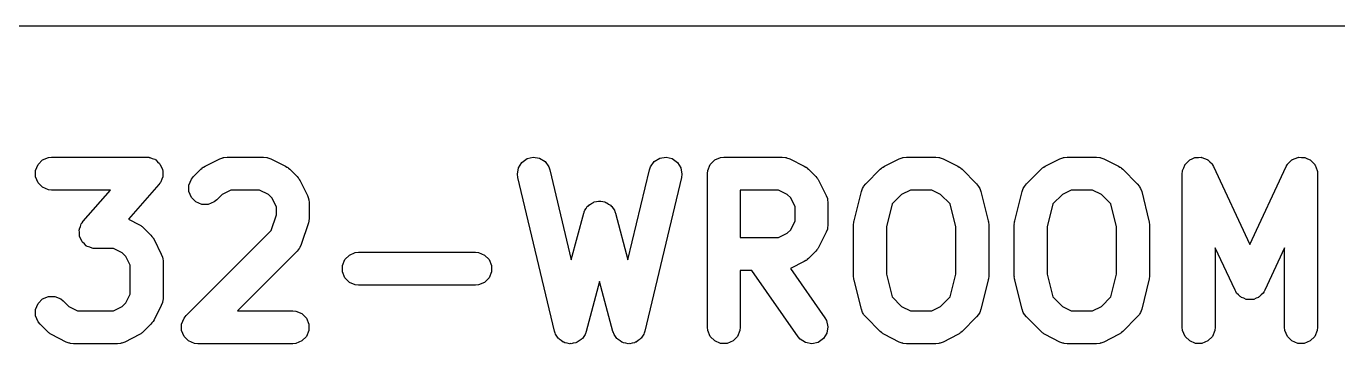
# Model space of a CAD drawing. Extents: x 0.5 to 3.33, y -7.81 to -5.91.
# Drawn here: x 2.5477 to 2.7832, y -6.8658 to -6.8089 of the extents above; entities that cross this region are included whole.
import ezdxf

# ---------------------------------------------------------------- set-up
doc = ezdxf.new("R2010")
doc.units = 0
doc.header["$MEASUREMENT"] = 0
doc.layers.add('BLACK', color=7, linetype='CONTINUOUS')

msp = doc.modelspace()

# ---------------------------------------------------------------- linework, layer by layer
at = {"layer": 'BLACK', "linetype": 'CONTINUOUS'}
for p, q in [((3.03583, -6.80886), (2.41716, -6.80886)), ((2.54933, -6.8347), (2.54978, -6.83364)), ((2.54978, -6.83364), (2.55059, -6.83282)), ((2.55059, -6.83282), (2.55165, -6.83238)), ((2.55165, -6.83238), (2.55223, -6.83232)), ((2.55223, -6.83232), (2.56929, -6.83232)), ((2.56929, -6.83232), (2.5696, -6.83235)), ((2.5696, -6.83235), (2.56967, -6.83235)), ((2.56967, -6.83235), (2.56973, -6.83237)), ((2.56973, -6.83237), (2.56987, -6.83238)), ((2.56987, -6.83238), (2.57031, -6.83256)), ((2.57031, -6.83256), (2.57076, -6.83272)), ((2.57076, -6.83272), (2.57084, -6.83278)), ((2.57084, -6.83278), (2.57093, -6.83282)), ((2.57093, -6.83282), (2.57127, -6.83316)), ((2.57127, -6.83316), (2.57163, -6.83348)), ((2.57163, -6.83348), (2.57168, -6.83357)), ((2.57168, -6.83357), (2.57175, -6.83364)), ((2.57175, -6.83364), (2.57193, -6.83408)), ((2.57978, -6.83395), (2.58241, -6.83264)), ((2.58241, -6.83264), (2.58295, -6.83243)), ((2.58295, -6.83243), (2.58305, -6.83242)), ((2.58305, -6.83242), (2.58315, -6.83238)), ((2.58315, -6.83238), (2.58373, -6.83232)), ((2.58373, -6.83232), (2.59029, -6.83232)), ((2.59029, -6.83232), (2.59086, -6.83238)), ((2.59086, -6.83238), (2.59096, -6.83242)), ((2.59096, -6.83242), (2.59107, -6.83243)), ((2.59107, -6.83243), (2.59161, -6.83264)), ((2.59161, -6.83264), (2.59423, -6.83395)), ((2.63608, -6.83425), (2.63668, -6.83327)), ((2.63668, -6.83327), (2.63761, -6.83259)), ((2.63761, -6.83259), (2.63873, -6.83233)), ((2.63873, -6.83233), (2.63987, -6.83251)), ((2.63987, -6.83251), (2.64085, -6.83311)), ((2.64085, -6.83311), (2.64153, -6.83405)), ((2.65978, -6.83405), (2.66046, -6.83311)), ((2.66046, -6.83311), (2.66144, -6.83251)), ((2.66144, -6.83251), (2.66258, -6.83233)), ((2.66258, -6.83233), (2.6637, -6.83259)), ((2.6637, -6.83259), (2.66463, -6.83327)), ((2.66463, -6.83327), (2.66524, -6.83425)), ((2.67007, -6.8347), (2.67051, -6.83364)), ((2.67051, -6.83364), (2.67133, -6.83282)), ((2.67133, -6.83282), (2.67239, -6.83238)), ((2.67239, -6.83238), (2.67297, -6.83232)), ((2.67297, -6.83232), (2.68346, -6.83232)), ((2.68346, -6.83232), (2.68404, -6.83238)), ((2.68404, -6.83238), (2.68414, -6.83242)), ((2.68414, -6.83242), (2.68424, -6.83243)), ((2.68424, -6.83243), (2.68479, -6.83264)), ((2.68479, -6.83264), (2.68741, -6.83395)), ((2.70183, -6.83395), (2.70445, -6.83264)), ((2.70445, -6.83264), (2.70499, -6.83243)), ((2.70499, -6.83243), (2.7051, -6.83242)), ((2.7051, -6.83242), (2.7052, -6.83238)), ((2.7052, -6.83238), (2.70577, -6.83232)), ((2.70577, -6.83232), (2.71102, -6.83232)), ((2.71102, -6.83232), (2.7116, -6.83238)), ((2.7116, -6.83238), (2.7117, -6.83242)), ((2.7117, -6.83242), (2.7118, -6.83243)), ((2.7118, -6.83243), (2.71234, -6.83264)), ((2.71234, -6.83264), (2.71497, -6.83395)), ((2.7307, -6.83395), (2.73333, -6.83264)), ((2.73333, -6.83264), (2.73387, -6.83243)), ((2.73387, -6.83243), (2.73397, -6.83242)), ((2.73397, -6.83242), (2.73407, -6.83238)), ((2.73407, -6.83238), (2.73465, -6.83232)), ((2.73465, -6.83232), (2.73989, -6.83232)), ((2.73989, -6.83232), (2.74047, -6.83238)), ((2.74047, -6.83238), (2.74057, -6.83242)), ((2.74057, -6.83242), (2.74067, -6.83243)), ((2.74067, -6.83243), (2.74122, -6.83264)), ((2.74122, -6.83264), (2.74384, -6.83395)), ((2.75574, -6.83375), (2.75579, -6.8337)), ((2.75579, -6.8337), (2.75581, -6.83364)), ((2.75581, -6.83364), (2.75617, -6.83327)), ((2.75617, -6.83327), (2.75652, -6.8329)), ((2.75652, -6.8329), (2.75658, -6.83287)), ((2.75658, -6.83287), (2.75663, -6.83282)), ((2.75663, -6.83282), (2.7571, -6.83263)), ((2.7571, -6.83263), (2.75757, -6.83241)), ((2.75757, -6.83241), (2.75763, -6.83241)), ((2.75763, -6.83241), (2.75769, -6.83238)), ((2.75769, -6.83238), (2.7582, -6.83238)), ((2.7582, -6.83238), (2.75872, -6.83236)), ((2.75872, -6.83236), (2.75878, -6.83238)), ((2.75878, -6.83238), (2.75884, -6.83238)), ((2.75884, -6.83238), (2.75932, -6.83258)), ((2.75932, -6.83258), (2.7598, -6.83275)), ((2.7598, -6.83275), (2.75985, -6.8328)), ((2.75985, -6.8328), (2.75991, -6.83282)), ((2.75991, -6.83282), (2.76027, -6.83318)), ((2.76027, -6.83318), (2.76065, -6.83353)), ((2.76065, -6.83353), (2.76069, -6.83361)), ((2.76069, -6.83361), (2.76072, -6.83364)), ((2.76072, -6.83364), (2.76075, -6.8337)), ((2.76075, -6.8337), (2.76094, -6.83403)), ((2.77396, -6.83403), (2.77416, -6.8337)), ((2.77416, -6.8337), (2.77419, -6.83364)), ((2.77419, -6.83364), (2.77421, -6.83361)), ((2.77421, -6.83361), (2.77426, -6.83353)), ((2.77426, -6.83353), (2.77464, -6.83318)), ((2.77464, -6.83318), (2.775, -6.83282)), ((2.775, -6.83282), (2.77506, -6.8328)), ((2.77506, -6.8328), (2.77511, -6.83275)), ((2.77511, -6.83275), (2.77559, -6.83258)), ((2.77559, -6.83258), (2.77606, -6.83238)), ((2.77606, -6.83238), (2.77613, -6.83238)), ((2.77613, -6.83238), (2.77619, -6.83236)), ((2.77619, -6.83236), (2.7767, -6.83238)), ((2.7767, -6.83238), (2.77722, -6.83238)), ((2.77722, -6.83238), (2.77728, -6.83241)), ((2.77728, -6.83241), (2.77734, -6.83241)), ((2.77734, -6.83241), (2.77781, -6.83263)), ((2.77781, -6.83263), (2.77828, -6.83282)), ((2.77828, -6.83282), (2.77833, -6.83287)), ((2.77833, -6.83287), (2.77839, -6.8329)), ((2.77839, -6.8329), (2.77873, -6.83327)), ((2.77873, -6.83327), (2.7791, -6.83364)), ((2.7791, -6.83364), (2.77912, -6.8337)), ((2.77912, -6.8337), (2.77917, -6.83375)), ((2.54933, -6.83585), (2.54933, -6.8347)), ((2.54978, -6.83692), (2.54933, -6.83585)), ((2.57193, -6.83408), (2.57214, -6.83451)), ((2.57219, -6.83585), (2.572, -6.8363)), ((2.57214, -6.83451), (2.57215, -6.83461)), ((2.57215, -6.83461), (2.57219, -6.8347)), ((2.57219, -6.8347), (2.57219, -6.83518)), ((2.57219, -6.83518), (2.57222, -6.83566)), ((2.57222, -6.83566), (2.57219, -6.83575)), ((2.57219, -6.83575), (2.57219, -6.83585)), ((2.57733, -6.83626), (2.5777, -6.83581)), ((2.5777, -6.83581), (2.57901, -6.8345)), ((2.57901, -6.8345), (2.57924, -6.83432)), ((2.57924, -6.83432), (2.57929, -6.83426)), ((2.57929, -6.83426), (2.57938, -6.8342)), ((2.57938, -6.8342), (2.57946, -6.83413)), ((2.57946, -6.83413), (2.57953, -6.8341)), ((2.57953, -6.8341), (2.57978, -6.83395)), ((2.59423, -6.83395), (2.59448, -6.8341)), ((2.59448, -6.8341), (2.59455, -6.83413)), ((2.59455, -6.83413), (2.59463, -6.8342)), ((2.59463, -6.8342), (2.59472, -6.83426)), ((2.59472, -6.83426), (2.59477, -6.83432)), ((2.59477, -6.83432), (2.595, -6.8345)), ((2.595, -6.8345), (2.59631, -6.83581)), ((2.59631, -6.83581), (2.5965, -6.83604)), ((2.5965, -6.83604), (2.59656, -6.83609)), ((2.63589, -6.83539), (2.63608, -6.83425)), ((2.63597, -6.83596), (2.63589, -6.83539)), ((2.64253, -6.86352), (2.63597, -6.83596)), ((2.64153, -6.83405), (2.64172, -6.83459)), ((2.64172, -6.83459), (2.64557, -6.85077)), ((2.65574, -6.85077), (2.65959, -6.83459)), ((2.66534, -6.83596), (2.65878, -6.86352)), ((2.65959, -6.83459), (2.65978, -6.83405)), ((2.66524, -6.83425), (2.66542, -6.83539)), ((2.66542, -6.83539), (2.66534, -6.83596)), ((2.67001, -6.83528), (2.67007, -6.8347)), ((2.67001, -6.86284), (2.67001, -6.83528)), ((2.68741, -6.83395), (2.68766, -6.8341)), ((2.68766, -6.8341), (2.68773, -6.83413)), ((2.68773, -6.83413), (2.68781, -6.8342)), ((2.68781, -6.8342), (2.6879, -6.83426)), ((2.6879, -6.83426), (2.68795, -6.83432)), ((2.68795, -6.83432), (2.68818, -6.8345)), ((2.68818, -6.8345), (2.68949, -6.83581)), ((2.68949, -6.83581), (2.68968, -6.83604)), ((2.68968, -6.83604), (2.68973, -6.83609)), ((2.69844, -6.83713), (2.70106, -6.8345)), ((2.70106, -6.8345), (2.70129, -6.83432)), ((2.70129, -6.83432), (2.70134, -6.83426)), ((2.70134, -6.83426), (2.70143, -6.8342)), ((2.70143, -6.8342), (2.70151, -6.83413)), ((2.70151, -6.83413), (2.70158, -6.8341)), ((2.70158, -6.8341), (2.70183, -6.83395)), ((2.71497, -6.83395), (2.71522, -6.8341)), ((2.71522, -6.8341), (2.71529, -6.83413)), ((2.71529, -6.83413), (2.71537, -6.8342)), ((2.71537, -6.8342), (2.71546, -6.83426)), ((2.71546, -6.83426), (2.71551, -6.83432)), ((2.71551, -6.83432), (2.71574, -6.8345)), ((2.71574, -6.8345), (2.71836, -6.83713)), ((2.72731, -6.83713), (2.72993, -6.8345)), ((2.72993, -6.8345), (2.73016, -6.83432)), ((2.73016, -6.83432), (2.73021, -6.83426)), ((2.73021, -6.83426), (2.7303, -6.8342)), ((2.7303, -6.8342), (2.73038, -6.83413)), ((2.73038, -6.83413), (2.73045, -6.8341)), ((2.73045, -6.8341), (2.7307, -6.83395)), ((2.74384, -6.83395), (2.74409, -6.8341)), ((2.74409, -6.8341), (2.74416, -6.83413)), ((2.74416, -6.83413), (2.74424, -6.8342)), ((2.74424, -6.8342), (2.74433, -6.83426)), ((2.74433, -6.83426), (2.74438, -6.83432)), ((2.74438, -6.83432), (2.74461, -6.8345)), ((2.74461, -6.8345), (2.74723, -6.83713)), ((2.75531, -6.83528), (2.75535, -6.8349)), ((2.75531, -6.86284), (2.75531, -6.83528)), ((2.75535, -6.83483), (2.75536, -6.83479)), ((2.75535, -6.8349), (2.75535, -6.83483)), ((2.75536, -6.83479), (2.75537, -6.8347)), ((2.75537, -6.8347), (2.75557, -6.83423)), ((2.75557, -6.83423), (2.75574, -6.83375)), ((2.76094, -6.83403), (2.76745, -6.84798)), ((2.76745, -6.84798), (2.77396, -6.83403)), ((2.77917, -6.83375), (2.77934, -6.83423)), ((2.77934, -6.83423), (2.77954, -6.8347)), ((2.77954, -6.8347), (2.77955, -6.83479)), ((2.77955, -6.83479), (2.77956, -6.83483)), ((2.77956, -6.83483), (2.77956, -6.8349)), ((2.77956, -6.8349), (2.77959, -6.83528)), ((2.77959, -6.83528), (2.77959, -6.86284)), ((2.55059, -6.83773), (2.54978, -6.83692)), ((2.55165, -6.83817), (2.55059, -6.83773)), ((2.55223, -6.83823), (2.55165, -6.83817)), ((2.56278, -6.83823), (2.55223, -6.83823)), ((2.55788, -6.84383), (2.56278, -6.83823)), ((2.57151, -6.83722), (2.56604, -6.84347)), ((2.57169, -6.83697), (2.57151, -6.83722)), ((2.57175, -6.83692), (2.57169, -6.83697)), ((2.57177, -6.83687), (2.57175, -6.83692)), ((2.57185, -6.83675), (2.57177, -6.83687)), ((2.572, -6.8363), (2.57185, -6.83675)), ((2.57689, -6.83733), (2.57733, -6.83626)), ((2.57689, -6.83848), (2.57689, -6.83733)), ((2.58442, -6.83823), (2.58285, -6.83902)), ((2.58959, -6.83823), (2.58442, -6.83823)), ((2.59116, -6.83902), (2.58959, -6.83823)), ((2.59656, -6.83609), (2.59661, -6.83618)), ((2.59661, -6.83618), (2.59668, -6.83626)), ((2.59668, -6.83626), (2.59671, -6.83633)), ((2.59671, -6.83633), (2.59687, -6.83658)), ((2.59687, -6.83658), (2.59818, -6.83921)), ((2.68277, -6.83823), (2.67592, -6.83823)), ((2.67592, -6.83823), (2.67592, -6.84676)), ((2.68434, -6.83902), (2.68277, -6.83823)), ((2.68973, -6.83609), (2.68979, -6.83618)), ((2.68979, -6.83618), (2.68986, -6.83626)), ((2.68986, -6.83626), (2.68989, -6.83633)), ((2.68989, -6.83633), (2.69004, -6.83658)), ((2.69004, -6.83658), (2.69135, -6.83921)), ((2.69766, -6.8385), (2.69786, -6.83795)), ((2.69786, -6.83795), (2.69799, -6.83778)), ((2.69799, -6.83778), (2.69807, -6.83757)), ((2.69807, -6.83757), (2.69844, -6.83713)), ((2.70647, -6.83823), (2.7049, -6.83902)), ((2.71033, -6.83823), (2.70647, -6.83823)), ((2.7119, -6.83902), (2.71033, -6.83823)), ((2.71836, -6.83713), (2.71873, -6.83757)), ((2.71873, -6.83757), (2.71881, -6.83778)), ((2.71881, -6.83778), (2.71894, -6.83795)), ((2.71894, -6.83795), (2.71914, -6.8385)), ((2.72653, -6.8385), (2.72673, -6.83795)), ((2.72673, -6.83795), (2.72686, -6.83778)), ((2.72686, -6.83778), (2.72694, -6.83757)), ((2.72694, -6.83757), (2.72731, -6.83713)), ((2.73534, -6.83823), (2.73377, -6.83902)), ((2.7392, -6.83823), (2.73534, -6.83823)), ((2.74077, -6.83902), (2.7392, -6.83823)), ((2.74723, -6.83713), (2.7476, -6.83757)), ((2.7476, -6.83757), (2.74768, -6.83778)), ((2.74768, -6.83778), (2.74781, -6.83795)), ((2.74781, -6.83795), (2.74801, -6.8385)), ((2.57733, -6.83954), (2.57689, -6.83848)), ((2.57815, -6.84036), (2.57733, -6.83954)), ((2.57921, -6.8408), (2.57815, -6.84036)), ((2.58143, -6.84036), (2.58037, -6.8408)), ((2.58188, -6.83999), (2.58143, -6.84036)), ((2.58285, -6.83902), (2.58188, -6.83999)), ((2.5918, -6.83965), (2.59116, -6.83902)), ((2.59259, -6.84122), (2.5918, -6.83965)), ((2.59818, -6.83921), (2.59839, -6.83975)), ((2.59839, -6.83975), (2.59839, -6.83985)), ((2.59839, -6.83985), (2.59843, -6.83995)), ((2.59843, -6.83995), (2.59849, -6.84053)), ((2.59849, -6.84053), (2.59849, -6.84315)), ((2.64871, -6.84093), (2.64904, -6.84074)), ((2.64904, -6.84074), (2.64935, -6.8405)), ((2.64935, -6.8405), (2.64954, -6.84045)), ((2.64954, -6.84045), (2.6497, -6.84036)), ((2.6497, -6.84036), (2.65009, -6.8403)), ((2.65009, -6.8403), (2.65047, -6.8402)), ((2.65047, -6.8402), (2.65066, -6.84023)), ((2.65066, -6.84023), (2.65085, -6.8402)), ((2.65085, -6.8402), (2.65122, -6.8403)), ((2.65122, -6.8403), (2.65161, -6.84036)), ((2.65161, -6.84036), (2.65177, -6.84045)), ((2.65177, -6.84045), (2.65196, -6.8405)), ((2.65196, -6.8405), (2.65227, -6.84074)), ((2.65227, -6.84074), (2.65261, -6.84093)), ((2.68497, -6.83965), (2.68434, -6.83902)), ((2.68576, -6.84122), (2.68497, -6.83965)), ((2.69135, -6.83921), (2.69156, -6.83975)), ((2.69156, -6.83975), (2.69157, -6.83985)), ((2.69157, -6.83985), (2.69161, -6.83995)), ((2.69161, -6.83995), (2.69167, -6.84053)), ((2.69167, -6.84053), (2.69167, -6.84446)), ((2.69635, -6.84375), (2.69766, -6.8385)), ((2.70319, -6.84072), (2.70217, -6.84483)), ((2.7049, -6.83902), (2.70319, -6.84072)), ((2.71361, -6.84072), (2.7119, -6.83902)), ((2.71463, -6.84483), (2.71361, -6.84072)), ((2.71914, -6.8385), (2.72045, -6.84375)), ((2.72522, -6.84375), (2.72653, -6.8385)), ((2.73206, -6.84072), (2.73104, -6.84483)), ((2.73377, -6.83902), (2.73206, -6.84072)), ((2.74248, -6.84072), (2.74077, -6.83902)), ((2.7435, -6.84483), (2.74248, -6.84072)), ((2.74801, -6.8385), (2.74932, -6.84375)), ((2.58037, -6.8408), (2.57921, -6.8408)), ((2.59164, -6.84549), (2.59259, -6.84267)), ((2.59259, -6.84267), (2.59259, -6.84122)), ((2.64557, -6.85077), (2.6478, -6.84239)), ((2.6478, -6.84239), (2.64785, -6.84226)), ((2.64785, -6.84226), (2.64786, -6.8422)), ((2.64786, -6.8422), (2.6479, -6.84213)), ((2.6479, -6.84213), (2.64801, -6.84185)), ((2.64801, -6.84185), (2.64824, -6.84154)), ((2.64824, -6.84154), (2.64844, -6.8412)), ((2.64844, -6.8412), (2.64859, -6.84109)), ((2.64859, -6.84109), (2.64871, -6.84093)), ((2.65261, -6.84093), (2.65272, -6.84109)), ((2.65272, -6.84109), (2.65287, -6.8412)), ((2.65287, -6.8412), (2.65307, -6.84154)), ((2.65307, -6.84154), (2.65331, -6.84185)), ((2.65331, -6.84185), (2.65341, -6.84213)), ((2.65341, -6.84213), (2.65345, -6.8422)), ((2.65345, -6.8422), (2.65346, -6.84226)), ((2.65346, -6.84226), (2.65351, -6.84239)), ((2.65351, -6.84239), (2.65574, -6.85077)), ((2.68576, -6.84377), (2.68576, -6.84122)), ((2.55718, -6.84539), (2.55721, -6.8453)), ((2.55721, -6.84587), (2.55718, -6.84539)), ((2.55721, -6.8452), (2.55739, -6.84476)), ((2.55721, -6.8453), (2.55721, -6.8452)), ((2.55739, -6.84476), (2.55755, -6.8443)), ((2.55755, -6.8443), (2.55763, -6.84419)), ((2.55763, -6.84419), (2.55765, -6.84414)), ((2.55765, -6.84414), (2.5577, -6.84408)), ((2.5577, -6.84408), (2.55788, -6.84383)), ((2.56604, -6.84347), (2.56799, -6.84445)), ((2.56799, -6.84445), (2.56823, -6.8446)), ((2.56823, -6.8446), (2.56831, -6.84463)), ((2.56831, -6.84463), (2.56839, -6.8447)), ((2.56839, -6.8447), (2.56848, -6.84476)), ((2.56848, -6.84476), (2.56853, -6.84481)), ((2.56853, -6.84481), (2.56875, -6.845)), ((2.56875, -6.845), (2.57007, -6.84631)), ((2.57639, -6.86075), (2.59164, -6.84549)), ((2.59834, -6.84408), (2.59703, -6.84802)), ((2.5984, -6.8438), (2.59834, -6.84408)), ((2.59843, -6.84373), (2.5984, -6.8438)), ((2.59844, -6.84362), (2.59843, -6.84373)), ((2.59847, -6.84352), (2.59844, -6.84362)), ((2.59849, -6.84315), (2.59846, -6.84344)), ((2.59846, -6.84344), (2.59847, -6.84352)), ((2.68434, -6.84597), (2.68497, -6.84534)), ((2.68497, -6.84534), (2.68576, -6.84377)), ((2.69156, -6.84524), (2.69135, -6.84578)), ((2.69157, -6.84514), (2.69156, -6.84524)), ((2.69161, -6.84504), (2.69157, -6.84514)), ((2.69167, -6.84446), (2.69161, -6.84504)), ((2.69626, -6.84432), (2.6963, -6.8441)), ((2.69627, -6.84436), (2.69626, -6.84432)), ((2.69626, -6.84446), (2.69627, -6.84436)), ((2.69626, -6.85365), (2.69626, -6.84446)), ((2.6963, -6.8441), (2.69632, -6.84389)), ((2.69632, -6.84389), (2.69633, -6.84385)), ((2.69633, -6.84385), (2.69635, -6.84375)), ((2.70217, -6.84483), (2.70217, -6.85329)), ((2.71463, -6.85329), (2.71463, -6.84483)), ((2.72045, -6.84375), (2.72046, -6.84385)), ((2.72046, -6.84385), (2.72048, -6.84389)), ((2.72048, -6.84389), (2.7205, -6.8441)), ((2.7205, -6.8441), (2.72053, -6.84432)), ((2.72053, -6.84432), (2.72053, -6.84436)), ((2.72053, -6.84436), (2.72054, -6.84446)), ((2.72054, -6.84446), (2.72054, -6.85365)), ((2.72513, -6.84432), (2.72517, -6.8441)), ((2.72514, -6.84436), (2.72513, -6.84432)), ((2.72513, -6.84446), (2.72514, -6.84436)), ((2.72513, -6.85365), (2.72513, -6.84446)), ((2.72517, -6.8441), (2.72519, -6.84389)), ((2.72519, -6.84389), (2.7252, -6.84385)), ((2.7252, -6.84385), (2.72522, -6.84375)), ((2.73104, -6.84483), (2.73104, -6.85329)), ((2.7435, -6.85329), (2.7435, -6.84483)), ((2.74932, -6.84375), (2.74934, -6.84385)), ((2.74934, -6.84385), (2.74935, -6.84389)), ((2.74935, -6.84389), (2.74937, -6.8441)), ((2.74937, -6.8441), (2.74941, -6.84432)), ((2.74941, -6.84432), (2.7494, -6.84436)), ((2.7494, -6.84436), (2.74941, -6.84446)), ((2.74941, -6.84446), (2.74941, -6.85365)), ((2.55721, -6.84635), (2.55721, -6.84587)), ((2.55725, -6.84644), (2.55721, -6.84635)), ((2.55725, -6.84654), (2.55725, -6.84644)), ((2.55747, -6.84697), (2.55725, -6.84654)), ((2.55765, -6.84742), (2.55747, -6.84697)), ((2.55772, -6.84749), (2.55765, -6.84742)), ((2.55776, -6.84758), (2.55772, -6.84749)), ((2.55813, -6.84789), (2.55776, -6.84758)), ((2.57007, -6.84631), (2.57025, -6.84654)), ((2.57025, -6.84654), (2.57031, -6.84659)), ((2.57031, -6.84659), (2.57037, -6.84668)), ((2.57037, -6.84668), (2.57043, -6.84676)), ((2.57043, -6.84676), (2.57046, -6.84683)), ((2.57046, -6.84683), (2.57062, -6.84708)), ((2.57062, -6.84708), (2.57193, -6.8497)), ((2.67592, -6.84676), (2.68277, -6.84676)), ((2.68277, -6.84676), (2.68434, -6.84597)), ((2.69135, -6.84578), (2.69004, -6.84841)), ((2.55846, -6.84823), (2.55813, -6.84789)), ((2.55856, -6.84827), (2.55846, -6.84823)), ((2.55863, -6.84833), (2.55856, -6.84827)), ((2.55909, -6.84849), (2.55863, -6.84833)), ((2.55953, -6.84867), (2.55909, -6.84849)), ((2.55967, -6.84869), (2.55953, -6.84867)), ((2.55972, -6.8487), (2.55967, -6.84869)), ((2.5598, -6.8487), (2.55972, -6.8487)), ((2.5601, -6.84873), (2.5598, -6.8487)), ((2.56334, -6.84873), (2.5601, -6.84873)), ((2.56492, -6.84951), (2.56334, -6.84873)), ((2.56555, -6.85015), (2.56492, -6.84951)), ((2.56634, -6.85172), (2.56555, -6.85015)), ((2.57193, -6.8497), (2.57214, -6.85025)), ((2.59631, -6.84918), (2.58561, -6.85988)), ((2.59668, -6.84873), (2.59631, -6.84918)), ((2.59672, -6.84863), (2.59668, -6.84873)), ((2.59679, -6.84855), (2.59672, -6.84863)), ((2.59703, -6.84802), (2.59679, -6.84855)), ((2.60489, -6.8507), (2.60571, -6.84988)), ((2.60571, -6.84988), (2.60677, -6.84944)), ((2.60677, -6.84944), (2.60735, -6.84938)), ((2.60735, -6.84938), (2.62835, -6.84938)), ((2.62835, -6.84938), (2.62892, -6.84944)), ((2.62892, -6.84944), (2.62999, -6.84988)), ((2.62999, -6.84988), (2.6308, -6.8507)), ((2.68949, -6.84918), (2.68818, -6.85049)), ((2.68968, -6.84895), (2.68949, -6.84918)), ((2.68973, -6.8489), (2.68968, -6.84895)), ((2.68979, -6.84881), (2.68973, -6.8489)), ((2.68986, -6.84873), (2.68979, -6.84881)), ((2.68989, -6.84866), (2.68986, -6.84873)), ((2.69004, -6.84841), (2.68989, -6.84866)), ((2.76478, -6.85621), (2.76122, -6.84859)), ((2.76122, -6.84859), (2.76122, -6.86284)), ((2.77369, -6.84859), (2.77013, -6.85621)), ((2.77369, -6.86284), (2.77369, -6.84859)), ((2.56634, -6.85689), (2.56634, -6.85172)), ((2.57214, -6.85025), (2.57215, -6.85035)), ((2.57215, -6.85035), (2.57219, -6.85045)), ((2.57219, -6.85045), (2.57224, -6.85102)), ((2.57224, -6.85102), (2.57224, -6.85759)), ((2.60445, -6.85176), (2.60489, -6.8507)), ((2.60445, -6.85291), (2.60445, -6.85176)), ((2.6308, -6.8507), (2.63124, -6.85176)), ((2.63124, -6.85176), (2.63124, -6.85291)), ((2.68741, -6.85104), (2.68493, -6.85228)), ((2.68493, -6.85228), (2.69113, -6.86114)), ((2.68766, -6.85089), (2.68741, -6.85104)), ((2.68773, -6.85086), (2.68766, -6.85089)), ((2.68781, -6.85079), (2.68773, -6.85086)), ((2.6879, -6.85073), (2.68781, -6.85079)), ((2.68795, -6.85067), (2.6879, -6.85073)), ((2.68818, -6.85049), (2.68795, -6.85067)), ((2.60489, -6.85398), (2.60445, -6.85291)), ((2.60571, -6.85479), (2.60489, -6.85398)), ((2.60677, -6.85523), (2.60571, -6.85479)), ((2.62999, -6.85479), (2.62892, -6.85523)), ((2.6308, -6.85398), (2.62999, -6.85479)), ((2.63124, -6.85291), (2.6308, -6.85398)), ((2.65066, -6.85461), (2.64826, -6.8636)), ((2.65305, -6.8636), (2.65066, -6.85461)), ((2.67799, -6.85267), (2.67592, -6.85267)), ((2.67592, -6.85267), (2.67592, -6.86284)), ((2.68629, -6.86453), (2.67799, -6.85267)), ((2.69627, -6.85375), (2.69626, -6.85365)), ((2.69626, -6.85379), (2.69627, -6.85375)), ((2.6963, -6.85401), (2.69626, -6.85379)), ((2.69632, -6.85423), (2.6963, -6.85401)), ((2.69633, -6.85427), (2.69632, -6.85423)), ((2.69635, -6.85437), (2.69633, -6.85427)), ((2.69766, -6.85962), (2.69635, -6.85437)), ((2.70217, -6.85329), (2.70319, -6.85739)), ((2.71361, -6.85739), (2.71463, -6.85329)), ((2.72045, -6.85437), (2.71914, -6.85962)), ((2.72046, -6.85427), (2.72045, -6.85437)), ((2.72048, -6.85423), (2.72046, -6.85427)), ((2.7205, -6.85401), (2.72048, -6.85423)), ((2.72053, -6.85379), (2.7205, -6.85401)), ((2.72054, -6.85365), (2.72053, -6.85375)), ((2.72053, -6.85375), (2.72053, -6.85379)), ((2.72514, -6.85375), (2.72513, -6.85365)), ((2.72513, -6.85379), (2.72514, -6.85375)), ((2.72517, -6.85401), (2.72513, -6.85379)), ((2.72519, -6.85423), (2.72517, -6.85401)), ((2.7252, -6.85427), (2.72519, -6.85423)), ((2.72522, -6.85437), (2.7252, -6.85427)), ((2.72653, -6.85962), (2.72522, -6.85437)), ((2.73104, -6.85329), (2.73206, -6.85739)), ((2.74248, -6.85739), (2.7435, -6.85329)), ((2.74932, -6.85437), (2.74801, -6.85962)), ((2.74934, -6.85427), (2.74932, -6.85437)), ((2.74935, -6.85423), (2.74934, -6.85427)), ((2.74937, -6.85401), (2.74935, -6.85423)), ((2.74941, -6.85379), (2.74937, -6.85401)), ((2.74941, -6.85365), (2.7494, -6.85375)), ((2.7494, -6.85375), (2.74941, -6.85379)), ((2.56555, -6.85846), (2.56634, -6.85689)), ((2.60735, -6.85529), (2.60677, -6.85523)), ((2.62835, -6.85529), (2.60735, -6.85529)), ((2.62892, -6.85523), (2.62835, -6.85529)), ((2.7649, -6.85642), (2.76478, -6.85621)), ((2.76493, -6.85649), (2.7649, -6.85642)), ((2.76498, -6.85654), (2.76493, -6.85649)), ((2.76507, -6.85671), (2.76498, -6.85654)), ((2.7654, -6.85701), (2.76507, -6.85671)), ((2.76571, -6.85734), (2.7654, -6.85701)), ((2.7695, -6.85701), (2.7692, -6.85734)), ((2.76983, -6.85671), (2.7695, -6.85701)), ((2.76993, -6.85654), (2.76983, -6.85671)), ((2.76998, -6.85649), (2.76993, -6.85654)), ((2.77, -6.85642), (2.76998, -6.85649)), ((2.77013, -6.85621), (2.77, -6.85642)), ((2.54933, -6.85964), (2.54978, -6.85857)), ((2.54978, -6.85857), (2.55059, -6.85776)), ((2.55059, -6.85776), (2.55165, -6.85732)), ((2.55165, -6.85732), (2.55281, -6.85732)), ((2.55281, -6.85732), (2.55387, -6.85776)), ((2.55387, -6.85776), (2.55432, -6.85812)), ((2.55432, -6.85812), (2.55529, -6.8591)), ((2.55529, -6.8591), (2.55686, -6.85988)), ((2.56334, -6.85988), (2.56492, -6.8591)), ((2.56492, -6.8591), (2.56555, -6.85846)), ((2.57193, -6.85891), (2.57062, -6.86153)), ((2.57214, -6.85837), (2.57193, -6.85891)), ((2.57215, -6.85826), (2.57214, -6.85837)), ((2.57219, -6.85816), (2.57215, -6.85826)), ((2.57224, -6.85759), (2.57219, -6.85816)), ((2.69786, -6.86016), (2.69766, -6.85962)), ((2.70319, -6.85739), (2.7049, -6.8591)), ((2.7049, -6.8591), (2.70647, -6.85988)), ((2.71033, -6.85988), (2.7119, -6.8591)), ((2.7119, -6.8591), (2.71361, -6.85739)), ((2.71914, -6.85962), (2.71894, -6.86016)), ((2.72673, -6.86016), (2.72653, -6.85962)), ((2.73206, -6.85739), (2.73377, -6.8591)), ((2.73377, -6.8591), (2.73534, -6.85988)), ((2.7392, -6.85988), (2.74077, -6.8591)), ((2.74077, -6.8591), (2.74248, -6.85739)), ((2.74801, -6.85962), (2.74781, -6.86016)), ((2.76583, -6.8574), (2.76571, -6.85734)), ((2.76592, -6.85749), (2.76583, -6.8574)), ((2.76634, -6.85764), (2.76592, -6.85749)), ((2.76675, -6.85783), (2.76634, -6.85764)), ((2.76688, -6.85784), (2.76675, -6.85783)), ((2.76701, -6.85788), (2.76688, -6.85784)), ((2.76745, -6.85786), (2.76701, -6.85788)), ((2.7679, -6.85788), (2.76745, -6.85786)), ((2.76803, -6.85784), (2.7679, -6.85788)), ((2.76816, -6.85783), (2.76803, -6.85784)), ((2.76856, -6.85764), (2.76816, -6.85783)), ((2.76899, -6.85749), (2.76856, -6.85764)), ((2.76908, -6.8574), (2.76899, -6.85749)), ((2.7692, -6.85734), (2.76908, -6.8574)), ((2.54933, -6.86079), (2.54933, -6.85964)), ((2.54978, -6.86185), (2.54933, -6.86079)), ((2.55014, -6.8623), (2.54978, -6.86185)), ((2.55686, -6.85988), (2.56334, -6.85988)), ((2.57037, -6.86193), (2.57031, -6.86202)), ((2.57043, -6.86185), (2.57037, -6.86193)), ((2.57046, -6.86178), (2.57043, -6.86185)), ((2.57062, -6.86153), (2.57046, -6.86178)), ((2.57558, -6.86226), (2.57602, -6.8612)), ((2.57602, -6.8612), (2.57639, -6.86075)), ((2.58561, -6.85988), (2.59554, -6.85988)), ((2.59554, -6.85988), (2.59611, -6.85994)), ((2.59611, -6.85994), (2.59718, -6.86038)), ((2.59718, -6.86038), (2.59799, -6.8612)), ((2.59799, -6.8612), (2.59843, -6.86226)), ((2.69113, -6.86114), (2.69142, -6.86165)), ((2.69142, -6.86165), (2.69167, -6.86277)), ((2.69799, -6.86034), (2.69786, -6.86016)), ((2.69807, -6.86054), (2.69799, -6.86034)), ((2.69844, -6.86099), (2.69807, -6.86054)), ((2.70106, -6.86361), (2.69844, -6.86099)), ((2.70647, -6.85988), (2.71033, -6.85988)), ((2.71836, -6.86099), (2.71574, -6.86361)), ((2.71873, -6.86054), (2.71836, -6.86099)), ((2.71881, -6.86034), (2.71873, -6.86054)), ((2.71894, -6.86016), (2.71881, -6.86034)), ((2.72686, -6.86034), (2.72673, -6.86016)), ((2.72694, -6.86054), (2.72686, -6.86034)), ((2.72731, -6.86099), (2.72694, -6.86054)), ((2.72993, -6.86361), (2.72731, -6.86099)), ((2.73534, -6.85988), (2.7392, -6.85988)), ((2.74723, -6.86099), (2.74461, -6.86361)), ((2.7476, -6.86054), (2.74723, -6.86099)), ((2.74768, -6.86034), (2.7476, -6.86054)), ((2.74781, -6.86016), (2.74768, -6.86034)), ((2.55146, -6.86361), (2.55014, -6.8623)), ((2.55168, -6.8638), (2.55146, -6.86361)), ((2.55173, -6.86386), (2.55168, -6.8638)), ((2.55182, -6.86391), (2.55173, -6.86386)), ((2.5519, -6.86398), (2.55182, -6.86391)), ((2.55197, -6.86401), (2.5519, -6.86398)), ((2.55222, -6.86416), (2.55197, -6.86401)), ((2.55485, -6.86548), (2.55222, -6.86416)), ((2.56799, -6.86416), (2.56536, -6.86548)), ((2.56823, -6.86401), (2.56799, -6.86416)), ((2.56831, -6.86398), (2.56823, -6.86401)), ((2.56839, -6.86391), (2.56831, -6.86398)), ((2.56848, -6.86386), (2.56839, -6.86391)), ((2.56853, -6.8638), (2.56848, -6.86386)), ((2.56875, -6.86361), (2.56853, -6.8638)), ((2.57007, -6.8623), (2.56875, -6.86361)), ((2.57025, -6.86207), (2.57007, -6.8623)), ((2.57031, -6.86202), (2.57025, -6.86207)), ((2.57558, -6.86341), (2.57558, -6.86226)), ((2.57602, -6.86448), (2.57558, -6.86341)), ((2.59843, -6.86341), (2.59799, -6.86448)), ((2.59843, -6.86226), (2.59843, -6.86341)), ((2.6426, -6.86372), (2.64253, -6.86352)), ((2.64261, -6.86379), (2.6426, -6.86372)), ((2.64265, -6.86385), (2.64261, -6.86379)), ((2.64272, -6.86407), (2.64265, -6.86385)), ((2.64297, -6.86441), (2.64272, -6.86407)), ((2.64806, -6.86414), (2.6478, -6.86448)), ((2.64814, -6.86393), (2.64806, -6.86414)), ((2.64818, -6.86386), (2.64814, -6.86393)), ((2.64819, -6.86379), (2.64818, -6.86386)), ((2.64826, -6.8636), (2.64819, -6.86379)), ((2.65313, -6.86379), (2.65305, -6.8636)), ((2.65314, -6.86386), (2.65313, -6.86379)), ((2.65318, -6.86393), (2.65314, -6.86386)), ((2.65326, -6.86414), (2.65318, -6.86393)), ((2.65352, -6.86448), (2.65326, -6.86414)), ((2.65859, -6.86407), (2.65834, -6.86441)), ((2.65866, -6.86385), (2.65859, -6.86407)), ((2.6587, -6.86379), (2.65866, -6.86385)), ((2.65871, -6.86372), (2.6587, -6.86379)), ((2.65878, -6.86352), (2.65871, -6.86372)), ((2.67007, -6.86341), (2.67001, -6.86284)), ((2.67051, -6.86448), (2.67007, -6.86341)), ((2.67586, -6.86341), (2.67542, -6.86448)), ((2.67592, -6.86284), (2.67586, -6.86341)), ((2.69147, -6.86391), (2.69085, -6.86488)), ((2.69167, -6.86277), (2.69147, -6.86391)), ((2.70129, -6.8638), (2.70106, -6.86361)), ((2.70134, -6.86386), (2.70129, -6.8638)), ((2.70143, -6.86391), (2.70134, -6.86386)), ((2.70151, -6.86398), (2.70143, -6.86391)), ((2.70158, -6.86401), (2.70151, -6.86398)), ((2.70183, -6.86416), (2.70158, -6.86401)), ((2.70445, -6.86548), (2.70183, -6.86416)), ((2.71497, -6.86416), (2.71234, -6.86548)), ((2.71522, -6.86401), (2.71497, -6.86416)), ((2.71529, -6.86398), (2.71522, -6.86401)), ((2.71537, -6.86391), (2.71529, -6.86398)), ((2.71546, -6.86386), (2.71537, -6.86391)), ((2.71551, -6.8638), (2.71546, -6.86386)), ((2.71574, -6.86361), (2.71551, -6.8638)), ((2.73016, -6.8638), (2.72993, -6.86361)), ((2.73021, -6.86386), (2.73016, -6.8638)), ((2.7303, -6.86391), (2.73021, -6.86386)), ((2.73038, -6.86398), (2.7303, -6.86391)), ((2.73045, -6.86401), (2.73038, -6.86398)), ((2.7307, -6.86416), (2.73045, -6.86401)), ((2.73333, -6.86548), (2.7307, -6.86416)), ((2.74384, -6.86416), (2.74122, -6.86548)), ((2.74409, -6.86401), (2.74384, -6.86416)), ((2.74416, -6.86398), (2.74409, -6.86401)), ((2.74424, -6.86391), (2.74416, -6.86398)), ((2.74433, -6.86386), (2.74424, -6.86391)), ((2.74438, -6.8638), (2.74433, -6.86386)), ((2.74461, -6.86361), (2.74438, -6.8638)), ((2.75537, -6.86341), (2.75531, -6.86284)), ((2.75581, -6.86448), (2.75537, -6.86341)), ((2.76116, -6.86341), (2.76072, -6.86448)), ((2.76122, -6.86284), (2.76116, -6.86341)), ((2.77374, -6.86341), (2.77369, -6.86284)), ((2.77419, -6.86448), (2.77374, -6.86341)), ((2.77954, -6.86341), (2.7791, -6.86448)), ((2.77959, -6.86284), (2.77954, -6.86341)), ((2.55539, -6.86568), (2.55485, -6.86548)), ((2.55549, -6.86569), (2.55539, -6.86568)), ((2.55559, -6.86573), (2.55549, -6.86569)), ((2.55617, -6.86579), (2.55559, -6.86573)), ((2.56404, -6.86579), (2.55617, -6.86579)), ((2.56462, -6.86573), (2.56404, -6.86579)), ((2.56472, -6.86569), (2.56462, -6.86573)), ((2.56482, -6.86568), (2.56472, -6.86569)), ((2.56536, -6.86548), (2.56482, -6.86568)), ((2.57684, -6.86529), (2.57602, -6.86448)), ((2.5779, -6.86573), (2.57684, -6.86529)), ((2.57848, -6.86579), (2.5779, -6.86573)), ((2.59554, -6.86579), (2.57848, -6.86579)), ((2.59611, -6.86573), (2.59554, -6.86579)), ((2.59718, -6.86529), (2.59611, -6.86573)), ((2.59799, -6.86448), (2.59718, -6.86529)), ((2.64319, -6.86479), (2.64297, -6.86441)), ((2.64331, -6.86488), (2.64319, -6.86479)), ((2.6434, -6.865), (2.64331, -6.86488)), ((2.64376, -6.86523), (2.6434, -6.865)), ((2.6441, -6.86549), (2.64376, -6.86523)), ((2.64425, -6.86552), (2.6441, -6.86549)), ((2.64438, -6.8656), (2.64425, -6.86552)), ((2.6448, -6.86567), (2.64438, -6.8656)), ((2.64522, -6.86578), (2.6448, -6.86567)), ((2.64537, -6.86576), (2.64522, -6.86578)), ((2.64552, -6.86579), (2.64537, -6.86576)), ((2.64593, -6.86569), (2.64552, -6.86579)), ((2.64636, -6.86563), (2.64593, -6.86569)), ((2.64649, -6.86555), (2.64636, -6.86563)), ((2.64664, -6.86552), (2.64649, -6.86555)), ((2.64699, -6.86527), (2.64664, -6.86552)), ((2.64736, -6.86505), (2.64699, -6.86527)), ((2.64745, -6.86493), (2.64736, -6.86505)), ((2.64757, -6.86484), (2.64745, -6.86493)), ((2.6478, -6.86448), (2.64757, -6.86484)), ((2.65374, -6.86484), (2.65352, -6.86448)), ((2.65386, -6.86493), (2.65374, -6.86484)), ((2.65396, -6.86505), (2.65386, -6.86493)), ((2.65433, -6.86527), (2.65396, -6.86505)), ((2.65467, -6.86552), (2.65433, -6.86527)), ((2.65482, -6.86555), (2.65467, -6.86552)), ((2.65495, -6.86563), (2.65482, -6.86555)), ((2.65538, -6.86569), (2.65495, -6.86563)), ((2.6558, -6.86579), (2.65538, -6.86569)), ((2.65594, -6.86576), (2.6558, -6.86579)), ((2.6561, -6.86578), (2.65594, -6.86576)), ((2.65651, -6.86567), (2.6561, -6.86578)), ((2.65693, -6.8656), (2.65651, -6.86567)), ((2.65706, -6.86552), (2.65693, -6.8656)), ((2.65721, -6.86549), (2.65706, -6.86552)), ((2.65755, -6.86523), (2.65721, -6.86549)), ((2.65791, -6.865), (2.65755, -6.86523)), ((2.658, -6.86488), (2.65791, -6.865)), ((2.65812, -6.86479), (2.658, -6.86488)), ((2.65834, -6.86441), (2.65812, -6.86479)), ((2.67133, -6.86529), (2.67051, -6.86448)), ((2.67239, -6.86573), (2.67133, -6.86529)), ((2.67354, -6.86573), (2.67239, -6.86573)), ((2.67461, -6.86529), (2.67354, -6.86573)), ((2.67542, -6.86448), (2.67461, -6.86529)), ((2.68667, -6.86497), (2.68629, -6.86453)), ((2.68764, -6.86559), (2.68667, -6.86497)), ((2.68878, -6.86579), (2.68764, -6.86559)), ((2.6899, -6.86554), (2.68878, -6.86579)), ((2.69085, -6.86488), (2.6899, -6.86554)), ((2.70499, -6.86568), (2.70445, -6.86548)), ((2.7051, -6.86569), (2.70499, -6.86568)), ((2.7052, -6.86573), (2.7051, -6.86569)), ((2.70577, -6.86579), (2.7052, -6.86573)), ((2.71102, -6.86579), (2.70577, -6.86579)), ((2.7116, -6.86573), (2.71102, -6.86579)), ((2.7117, -6.86569), (2.7116, -6.86573)), ((2.7118, -6.86568), (2.7117, -6.86569)), ((2.71234, -6.86548), (2.7118, -6.86568)), ((2.73387, -6.86568), (2.73333, -6.86548)), ((2.73397, -6.86569), (2.73387, -6.86568)), ((2.73407, -6.86573), (2.73397, -6.86569)), ((2.73465, -6.86579), (2.73407, -6.86573)), ((2.73989, -6.86579), (2.73465, -6.86579)), ((2.74047, -6.86573), (2.73989, -6.86579)), ((2.74057, -6.86569), (2.74047, -6.86573)), ((2.74067, -6.86568), (2.74057, -6.86569)), ((2.74122, -6.86548), (2.74067, -6.86568)), ((2.75663, -6.86529), (2.75581, -6.86448)), ((2.75769, -6.86573), (2.75663, -6.86529)), ((2.75884, -6.86573), (2.75769, -6.86573)), ((2.75991, -6.86529), (2.75884, -6.86573)), ((2.76072, -6.86448), (2.75991, -6.86529)), ((2.775, -6.86529), (2.77419, -6.86448)), ((2.77606, -6.86573), (2.775, -6.86529)), ((2.77722, -6.86573), (2.77606, -6.86573)), ((2.77828, -6.86529), (2.77722, -6.86573)), ((2.7791, -6.86448), (2.77828, -6.86529))]:
    msp.add_line(p, q, dxfattribs=at)

doc.saveas('drawing.dxf')
